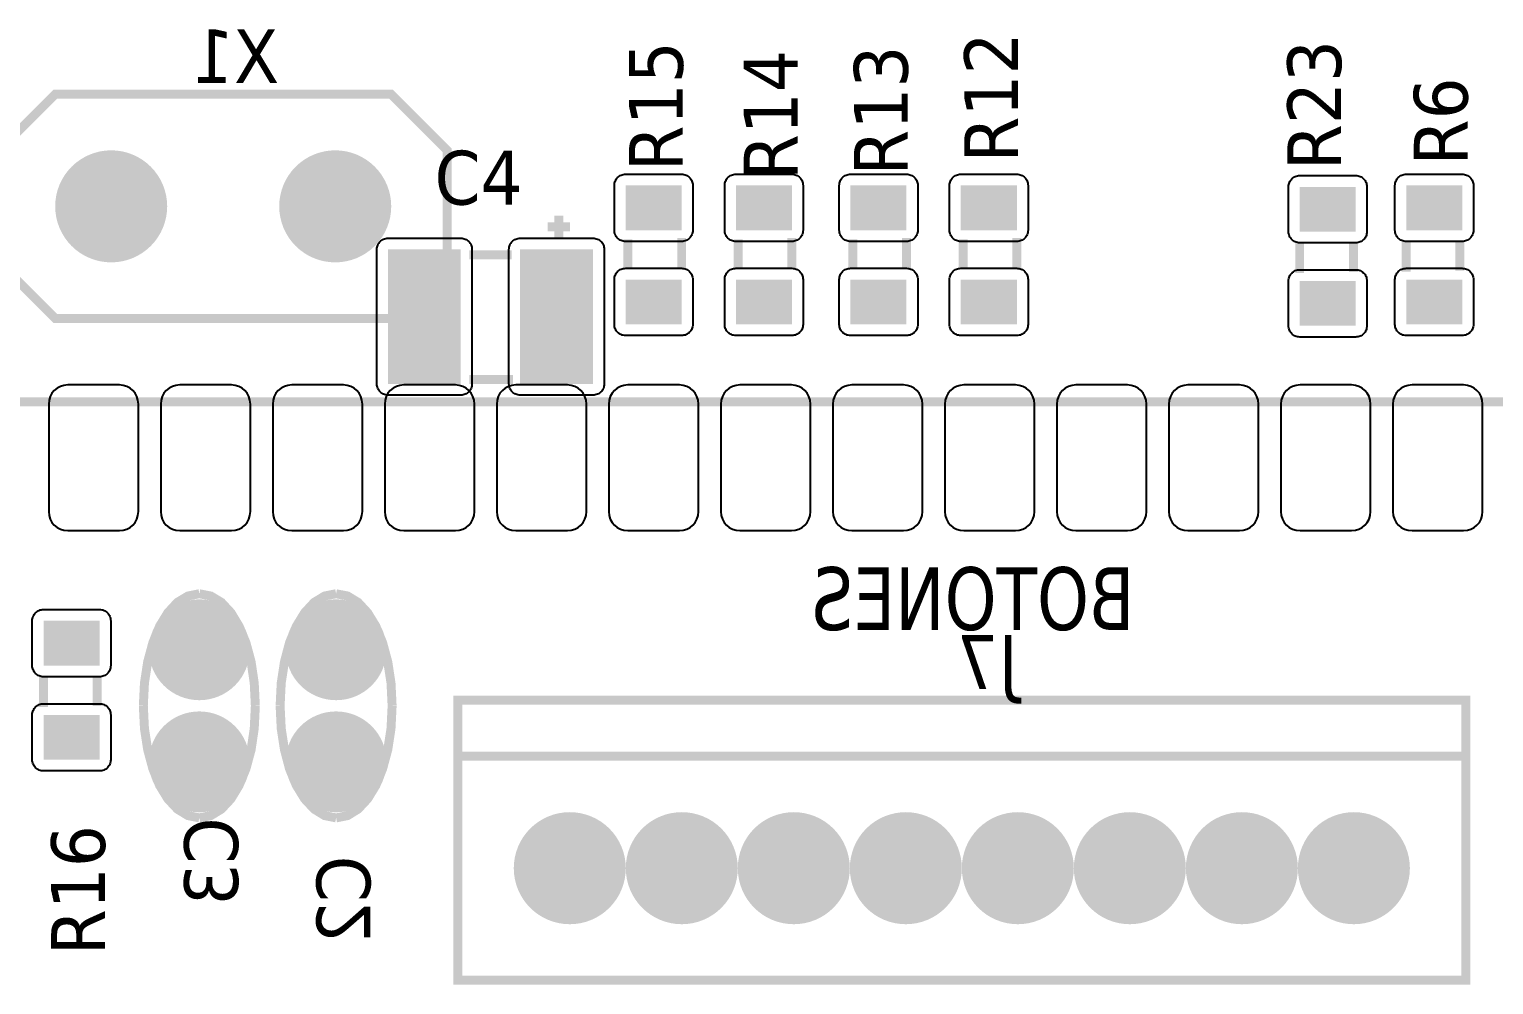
# Model space of a CAD drawing. Header units: millimetres. Extents: x 123.5 to 144.3, y 105.4 to 121.6.
# Drawn here: x 132.908 to 135.261, y 111.029 to 112.564 of the extents above; entities that cross this region are included whole.
import ezdxf

# ---------------------------------------------------------------- set-up
doc = ezdxf.new("R2010")
doc.units = ezdxf.units.MM
doc.layers.add('DESC', color=250, linetype='Continuous')
doc.styles.get("Standard").update_dxf_attribs({"font": 'tahoma.ttf'})

# ---------------------------------------------------------------- blocks, each defined once
blk = doc.blocks.new('RPAD')
blk.add_trace([(-0.5, -0.5), (-0.5, 0.5), (0.5, -0.5), (0.5, 0.5)])
blk = doc.blocks.new('EPAD')
at = {"const_width": 0.5}
blk.add_lwpolyline([(-0.25, 0, 1), (0.25, 0, 1)], format="xyb", close=True, dxfattribs=at)
blk = doc.blocks.new('CFLH-V Card')
at = {"const_width": 0.008}
for points in [[(129.1843, 112.4635), (128.8843, 112.4635), (128.8343, 112.4135), (128.8343, 112.3135), (128.8843, 112.2635), (129.1843, 112.2635), (129.2343, 112.3135), (129.2343, 112.4135), (129.1843, 112.4635)], [(129.1843, 112.4635), (128.8843, 112.4635), (128.8343, 112.4135), (128.8343, 112.3135), (128.8843, 112.2635), (129.1843, 112.2635), (129.2343, 112.3135), (129.2343, 112.4135), (129.1843, 112.4635)], [(129.1843, 112.4635), (128.8843, 112.4635), (128.8343, 112.4135), (128.8343, 112.3135), (128.8843, 112.2635), (129.1843, 112.2635), (129.2343, 112.3135), (129.2343, 112.4135), (129.1843, 112.4635)], [(129.3339, 112.3351), (129.3339, 112.3551)], [(129.3339, 112.3351), (129.3339, 112.3551)], [(129.3339, 112.3351), (129.3339, 112.3551)], [(129.3239, 112.3451), (129.3439, 112.3451)], [(129.3239, 112.3451), (129.3439, 112.3451)], [(129.3239, 112.3451), (129.3439, 112.3451)], [(129.3956, 112.3072), (129.3956, 112.3342)], [(129.3956, 112.3072), (129.3956, 112.3342)], [(129.3956, 112.3072), (129.3956, 112.3342)], [(129.4436, 112.3072), (129.4436, 112.3352)], [(129.4436, 112.3072), (129.4436, 112.3352)], [(129.4436, 112.3072), (129.4436, 112.3352)], [(129.494, 112.3072), (129.494, 112.3342)], [(129.494, 112.3072), (129.494, 112.3342)], [(129.494, 112.3072), (129.494, 112.3342)], [(129.542, 112.3072), (129.542, 112.3352)], [(129.542, 112.3072), (129.542, 112.3352)], [(129.542, 112.3072), (129.542, 112.3352)], [(129.5963, 112.3072), (129.5963, 112.3342)], [(129.5963, 112.3072), (129.5963, 112.3342)], [(129.5963, 112.3072), (129.5963, 112.3342)], [(129.6443, 112.3072), (129.6443, 112.3352)], [(129.6443, 112.3072), (129.6443, 112.3352)], [(129.6443, 112.3072), (129.6443, 112.3352)], [(129.6948, 112.3072), (129.6948, 112.3342)], [(129.6948, 112.3072), (129.6948, 112.3342)], [(129.6948, 112.3072), (129.6948, 112.3342)], [(129.7428, 112.3072), (129.7428, 112.3352)], [(129.7428, 112.3072), (129.7428, 112.3352)], [(129.7428, 112.3072), (129.7428, 112.3352)], [(129.9953, 112.3319), (129.9953, 112.3039)], [(129.9953, 112.3319), (129.9953, 112.3039)], [(129.9953, 112.3319), (129.9953, 112.3039)], [(130.0433, 112.3319), (130.0433, 112.3049)], [(130.0433, 112.3319), (130.0433, 112.3049)], [(130.0433, 112.3319), (130.0433, 112.3049)], [(130.0904, 112.3332), (130.0904, 112.3052)], [(130.0904, 112.3332), (130.0904, 112.3052)], [(130.0904, 112.3332), (130.0904, 112.3052)], [(130.1384, 112.3332), (130.1384, 112.3062)], [(130.1384, 112.3332), (130.1384, 112.3062)], [(130.1384, 112.3332), (130.1384, 112.3062)], [(129.2539, 112.3201), (129.2919, 112.3201)], [(129.2539, 112.3201), (129.2919, 112.3201)], [(129.2539, 112.3201), (129.2919, 112.3201)], [(129.2539, 112.2091), (129.2929, 112.2091)], [(129.2539, 112.2091), (129.2929, 112.2091)], [(129.2539, 112.2091), (129.2929, 112.2091)], [(130.3686, 112.1891), (128.3686, 112.1891)], [(130.3686, 112.1891), (128.3686, 112.1891)], [(130.3686, 112.1891), (128.3686, 112.1891)], [(129.013, 112.0178), (129.0029, 112.0158), (128.9934, 112.0101), (128.9849, 112.0009), (128.9775, 111.9888), (128.9715, 111.9741), (128.9669, 111.9571), (128.964, 111.9382), (128.963, 111.9178)], [(129.013, 112.0178), (129.0029, 112.0158), (128.9934, 112.0101), (128.9849, 112.0009), (128.9775, 111.9888), (128.9715, 111.9741), (128.9669, 111.9571), (128.964, 111.9382), (128.963, 111.9178)], [(129.013, 112.0178), (129.0029, 112.0158), (128.9934, 112.0101), (128.9849, 112.0009), (128.9775, 111.9888), (128.9715, 111.9741), (128.9669, 111.9571), (128.964, 111.9382), (128.963, 111.9178)], [(129.013, 112.0178), (129.0232, 112.0158), (129.0327, 112.0101), (129.0412, 112.0009), (129.0485, 111.9888), (129.0546, 111.9741), (129.0592, 111.9571), (129.062, 111.9382), (129.063, 111.9178)], [(129.013, 112.0178), (129.0232, 112.0158), (129.0327, 112.0101), (129.0412, 112.0009), (129.0485, 111.9888), (129.0546, 111.9741), (129.0592, 111.9571), (129.062, 111.9382), (129.063, 111.9178)], [(129.013, 112.0178), (129.0232, 112.0158), (129.0327, 112.0101), (129.0412, 112.0009), (129.0485, 111.9888), (129.0546, 111.9741), (129.0592, 111.9571), (129.062, 111.9382), (129.063, 111.9178)], [(129.1351, 112.0178), (129.1249, 112.0158), (129.1155, 112.0101), (129.107, 112.0009), (129.0996, 111.9888), (129.0935, 111.9741), (129.089, 111.9571), (129.0861, 111.9382), (129.0851, 111.9178)], [(129.1351, 112.0178), (129.1249, 112.0158), (129.1155, 112.0101), (129.107, 112.0009), (129.0996, 111.9888), (129.0935, 111.9741), (129.089, 111.9571), (129.0861, 111.9382), (129.0851, 111.9178)], [(129.1351, 112.0178), (129.1249, 112.0158), (129.1155, 112.0101), (129.107, 112.0009), (129.0996, 111.9888), (129.0935, 111.9741), (129.089, 111.9571), (129.0861, 111.9382), (129.0851, 111.9178)], [(129.1351, 112.0178), (129.1453, 112.0158), (129.1547, 112.0101), (129.1632, 112.0009), (129.1706, 111.9888), (129.1766, 111.9741), (129.1812, 111.9571), (129.1841, 111.9382), (129.1851, 111.9178)], [(129.1351, 112.0178), (129.1453, 112.0158), (129.1547, 112.0101), (129.1632, 112.0009), (129.1706, 111.9888), (129.1766, 111.9741), (129.1812, 111.9571), (129.1841, 111.9382), (129.1851, 111.9178)], [(129.1351, 112.0178), (129.1453, 112.0158), (129.1547, 112.0101), (129.1632, 112.0009), (129.1706, 111.9888), (129.1766, 111.9741), (129.1812, 111.9571), (129.1841, 111.9382), (129.1851, 111.9178)], [(128.8739, 111.9447), (128.8739, 111.9167)], [(128.8739, 111.9447), (128.8739, 111.9167)], [(128.8739, 111.9447), (128.8739, 111.9167)], [(128.9219, 111.9447), (128.9219, 111.9177)], [(128.9219, 111.9447), (128.9219, 111.9177)], [(128.9219, 111.9447), (128.9219, 111.9177)], [(129.013, 111.8178), (129.0029, 111.8198), (128.9934, 111.8256), (128.9849, 111.8347), (128.9775, 111.8468), (128.9715, 111.8616), (128.9669, 111.8786), (128.964, 111.8974), (128.963, 111.9178)], [(129.013, 111.8178), (129.0029, 111.8198), (128.9934, 111.8256), (128.9849, 111.8347), (128.9775, 111.8468), (128.9715, 111.8616), (128.9669, 111.8786), (128.964, 111.8974), (128.963, 111.9178)], [(129.013, 111.8178), (129.0029, 111.8198), (128.9934, 111.8256), (128.9849, 111.8347), (128.9775, 111.8468), (128.9715, 111.8616), (128.9669, 111.8786), (128.964, 111.8974), (128.963, 111.9178)], [(129.013, 111.8178), (129.0232, 111.8198), (129.0327, 111.8256), (129.0412, 111.8347), (129.0485, 111.8468), (129.0546, 111.8616), (129.0592, 111.8786), (129.062, 111.8974), (129.063, 111.9178)], [(129.013, 111.8178), (129.0232, 111.8198), (129.0327, 111.8256), (129.0412, 111.8347), (129.0485, 111.8468), (129.0546, 111.8616), (129.0592, 111.8786), (129.062, 111.8974), (129.063, 111.9178)], [(129.013, 111.8178), (129.0232, 111.8198), (129.0327, 111.8256), (129.0412, 111.8347), (129.0485, 111.8468), (129.0546, 111.8616), (129.0592, 111.8786), (129.062, 111.8974), (129.063, 111.9178)], [(129.1351, 111.8178), (129.1249, 111.8198), (129.1155, 111.8256), (129.107, 111.8347), (129.0996, 111.8468), (129.0935, 111.8616), (129.089, 111.8786), (129.0861, 111.8974), (129.0851, 111.9178)], [(129.1351, 111.8178), (129.1249, 111.8198), (129.1155, 111.8256), (129.107, 111.8347), (129.0996, 111.8468), (129.0935, 111.8616), (129.089, 111.8786), (129.0861, 111.8974), (129.0851, 111.9178)], [(129.1351, 111.8178), (129.1249, 111.8198), (129.1155, 111.8256), (129.107, 111.8347), (129.0996, 111.8468), (129.0935, 111.8616), (129.089, 111.8786), (129.0861, 111.8974), (129.0851, 111.9178)], [(129.1351, 111.8178), (129.1453, 111.8198), (129.1547, 111.8256), (129.1632, 111.8347), (129.1706, 111.8468), (129.1766, 111.8616), (129.1812, 111.8786), (129.1841, 111.8974), (129.1851, 111.9178)], [(129.1351, 111.8178), (129.1453, 111.8198), (129.1547, 111.8256), (129.1632, 111.8347), (129.1706, 111.8468), (129.1766, 111.8616), (129.1812, 111.8786), (129.1841, 111.8974), (129.1851, 111.9178)], [(129.1351, 111.8178), (129.1453, 111.8198), (129.1547, 111.8256), (129.1632, 111.8347), (129.1706, 111.8468), (129.1766, 111.8616), (129.1812, 111.8786), (129.1841, 111.8974), (129.1851, 111.9178)], [(129.2437, 111.6729), (130.1437, 111.6729), (130.1437, 111.9229), (129.2437, 111.9229), (129.2437, 111.6729)], [(129.2437, 111.6729), (130.1437, 111.6729), (130.1437, 111.9229), (129.2437, 111.9229), (129.2437, 111.6729)], [(129.2437, 111.6729), (130.1437, 111.6729), (130.1437, 111.9229), (129.2437, 111.9229), (129.2437, 111.6729)], [(130.1437, 111.8729), (129.2437, 111.8729)], [(130.1437, 111.8729), (129.2437, 111.8729)], [(130.1437, 111.8729), (129.2437, 111.8729)]]:
    blk.add_lwpolyline(points, dxfattribs=at)
for points in [[(129.3836, 112.3422), (129.3836, 112.3822), (129.3836, 112.3832), (129.3837, 112.3842), (129.384, 112.3852), (129.3843, 112.3861), (129.3847, 112.387), (129.3852, 112.3878), (129.3858, 112.3886), (129.3864, 112.3893), (129.3871, 112.3899), (129.3879, 112.3905), (129.3887, 112.391), (129.3896, 112.3914), (129.3905, 112.3917), (129.3915, 112.392), (129.3925, 112.3921), (129.3936, 112.3922), (129.4436, 112.3922), (129.4446, 112.3921), (129.4456, 112.392), (129.4466, 112.3917), (129.4475, 112.3914), (129.4484, 112.391), (129.4492, 112.3905), (129.45, 112.3899), (129.4507, 112.3893), (129.4513, 112.3886), (129.4519, 112.3878), (129.4524, 112.387), (129.4528, 112.3861), (129.4531, 112.3852), (129.4534, 112.3842), (129.4535, 112.3832), (129.4536, 112.3822), (129.4536, 112.3422), (129.4535, 112.3411), (129.4534, 112.3401), (129.4531, 112.3392), (129.4528, 112.3382), (129.4524, 112.3374), (129.4519, 112.3365), (129.4513, 112.3358), (129.4507, 112.3351), (129.45, 112.3344), (129.4492, 112.3339), (129.4484, 112.3334), (129.4475, 112.333), (129.4466, 112.3326), (129.4456, 112.3324), (129.4446, 112.3322), (129.4436, 112.3322), (129.3936, 112.3322), (129.3925, 112.3322), (129.3915, 112.3324), (129.3905, 112.3326), (129.3896, 112.333), (129.3887, 112.3334), (129.3879, 112.3339), (129.3871, 112.3344), (129.3864, 112.3351), (129.3858, 112.3358), (129.3852, 112.3365), (129.3847, 112.3374), (129.3843, 112.3382), (129.384, 112.3392), (129.3837, 112.3401), (129.3836, 112.3411), (129.3836, 112.3422)], [(129.482, 112.3422), (129.482, 112.3822), (129.482, 112.3832), (129.4822, 112.3842), (129.4824, 112.3852), (129.4827, 112.3861), (129.4832, 112.387), (129.4837, 112.3878), (129.4842, 112.3886), (129.4849, 112.3893), (129.4856, 112.3899), (129.4863, 112.3905), (129.4872, 112.391), (129.488, 112.3914), (129.489, 112.3917), (129.4899, 112.392), (129.4909, 112.3921), (129.492, 112.3922), (129.542, 112.3922), (129.543, 112.3921), (129.544, 112.392), (129.545, 112.3917), (129.5459, 112.3914), (129.5468, 112.391), (129.5476, 112.3905), (129.5484, 112.3899), (129.5491, 112.3893), (129.5497, 112.3886), (129.5503, 112.3878), (129.5508, 112.387), (129.5512, 112.3861), (129.5515, 112.3852), (129.5518, 112.3842), (129.5519, 112.3832), (129.552, 112.3822), (129.552, 112.3422), (129.5519, 112.3411), (129.5518, 112.3401), (129.5515, 112.3392), (129.5512, 112.3382), (129.5508, 112.3374), (129.5503, 112.3365), (129.5497, 112.3358), (129.5491, 112.3351), (129.5484, 112.3344), (129.5476, 112.3339), (129.5468, 112.3334), (129.5459, 112.333), (129.545, 112.3326), (129.544, 112.3324), (129.543, 112.3322), (129.542, 112.3322), (129.492, 112.3322), (129.4909, 112.3322), (129.4899, 112.3324), (129.489, 112.3326), (129.488, 112.333), (129.4872, 112.3334), (129.4863, 112.3339), (129.4856, 112.3344), (129.4849, 112.3351), (129.4842, 112.3358), (129.4837, 112.3365), (129.4832, 112.3374), (129.4827, 112.3382), (129.4824, 112.3392), (129.4822, 112.3401), (129.482, 112.3411), (129.482, 112.3422)], [(129.5843, 112.3422), (129.5843, 112.3822), (129.5844, 112.3832), (129.5845, 112.3842), (129.5848, 112.3852), (129.5851, 112.3861), (129.5855, 112.387), (129.586, 112.3878), (129.5866, 112.3886), (129.5872, 112.3893), (129.5879, 112.3899), (129.5887, 112.3905), (129.5895, 112.391), (129.5904, 112.3914), (129.5913, 112.3917), (129.5923, 112.392), (129.5933, 112.3921), (129.5943, 112.3922), (129.6443, 112.3922), (129.6454, 112.3921), (129.6464, 112.392), (129.6473, 112.3917), (129.6483, 112.3914), (129.6492, 112.391), (129.65, 112.3905), (129.6507, 112.3899), (129.6514, 112.3893), (129.6521, 112.3886), (129.6527, 112.3878), (129.6532, 112.387), (129.6536, 112.3861), (129.6539, 112.3852), (129.6541, 112.3842), (129.6543, 112.3832), (129.6543, 112.3822), (129.6543, 112.3422), (129.6543, 112.3411), (129.6541, 112.3401), (129.6539, 112.3392), (129.6536, 112.3382), (129.6532, 112.3374), (129.6527, 112.3365), (129.6521, 112.3358), (129.6514, 112.3351), (129.6507, 112.3344), (129.65, 112.3339), (129.6492, 112.3334), (129.6483, 112.333), (129.6473, 112.3326), (129.6464, 112.3324), (129.6454, 112.3322), (129.6443, 112.3322), (129.5943, 112.3322), (129.5933, 112.3322), (129.5923, 112.3324), (129.5913, 112.3326), (129.5904, 112.333), (129.5895, 112.3334), (129.5887, 112.3339), (129.5879, 112.3344), (129.5872, 112.3351), (129.5866, 112.3358), (129.586, 112.3365), (129.5855, 112.3374), (129.5851, 112.3382), (129.5848, 112.3392), (129.5845, 112.3401), (129.5844, 112.3411), (129.5843, 112.3422)], [(129.6828, 112.3422), (129.6828, 112.3822), (129.6828, 112.3832), (129.683, 112.3842), (129.6832, 112.3852), (129.6835, 112.3861), (129.6839, 112.387), (129.6844, 112.3878), (129.685, 112.3886), (129.6857, 112.3893), (129.6864, 112.3899), (129.6871, 112.3905), (129.688, 112.391), (129.6888, 112.3914), (129.6898, 112.3917), (129.6907, 112.392), (129.6917, 112.3921), (129.6928, 112.3922), (129.7428, 112.3922), (129.7438, 112.3921), (129.7448, 112.392), (129.7458, 112.3917), (129.7467, 112.3914), (129.7476, 112.391), (129.7484, 112.3905), (129.7492, 112.3899), (129.7499, 112.3893), (129.7505, 112.3886), (129.7511, 112.3878), (129.7516, 112.387), (129.752, 112.3861), (129.7523, 112.3852), (129.7526, 112.3842), (129.7527, 112.3832), (129.7528, 112.3822), (129.7528, 112.3422), (129.7527, 112.3411), (129.7526, 112.3401), (129.7523, 112.3392), (129.752, 112.3382), (129.7516, 112.3374), (129.7511, 112.3365), (129.7505, 112.3358), (129.7499, 112.3351), (129.7492, 112.3344), (129.7484, 112.3339), (129.7476, 112.3334), (129.7467, 112.333), (129.7458, 112.3326), (129.7448, 112.3324), (129.7438, 112.3322), (129.7428, 112.3322), (129.6928, 112.3322), (129.6917, 112.3322), (129.6907, 112.3324), (129.6898, 112.3326), (129.6888, 112.333), (129.688, 112.3334), (129.6871, 112.3339), (129.6864, 112.3344), (129.6857, 112.3351), (129.685, 112.3358), (129.6844, 112.3365), (129.6839, 112.3374), (129.6835, 112.3382), (129.6832, 112.3392), (129.683, 112.3401), (129.6828, 112.3411), (129.6828, 112.3422)], [(130.0553, 112.3809), (130.0553, 112.3409), (130.0553, 112.3399), (130.0551, 112.3389), (130.0549, 112.3379), (130.0546, 112.337), (130.0542, 112.3361), (130.0537, 112.3353), (130.0531, 112.3345), (130.0524, 112.3338), (130.0517, 112.3332), (130.051, 112.3326), (130.0502, 112.3321), (130.0493, 112.3317), (130.0483, 112.3314), (130.0474, 112.3311), (130.0464, 112.331), (130.0453, 112.3309), (129.9953, 112.3309), (129.9943, 112.331), (129.9933, 112.3311), (129.9923, 112.3314), (129.9914, 112.3317), (129.9905, 112.3321), (129.9897, 112.3326), (129.9889, 112.3332), (129.9882, 112.3338), (129.9876, 112.3345), (129.987, 112.3353), (129.9865, 112.3361), (129.9861, 112.337), (129.9858, 112.3379), (129.9855, 112.3389), (129.9854, 112.3399), (129.9853, 112.3409), (129.9853, 112.3809), (129.9854, 112.382), (129.9855, 112.383), (129.9858, 112.3839), (129.9861, 112.3849), (129.9865, 112.3857), (129.987, 112.3866), (129.9876, 112.3873), (129.9882, 112.388), (129.9889, 112.3887), (129.9897, 112.3892), (129.9905, 112.3897), (129.9914, 112.3902), (129.9923, 112.3905), (129.9933, 112.3907), (129.9943, 112.3909), (129.9953, 112.3909), (130.0453, 112.3909), (130.0464, 112.3909), (130.0474, 112.3907), (130.0483, 112.3905), (130.0493, 112.3902), (130.0502, 112.3897), (130.051, 112.3892), (130.0517, 112.3887), (130.0524, 112.388), (130.0531, 112.3873), (130.0537, 112.3866), (130.0542, 112.3857), (130.0546, 112.3849), (130.0549, 112.3839), (130.0551, 112.383), (130.0553, 112.382), (130.0553, 112.3809)], [(130.1504, 112.3822), (130.1504, 112.3422), (130.1504, 112.3411), (130.1502, 112.3401), (130.15, 112.3392), (130.1496, 112.3382), (130.1492, 112.3374), (130.1487, 112.3365), (130.1482, 112.3358), (130.1475, 112.3351), (130.1468, 112.3344), (130.146, 112.3339), (130.1452, 112.3334), (130.1443, 112.333), (130.1434, 112.3326), (130.1424, 112.3324), (130.1414, 112.3322), (130.1404, 112.3322), (130.0904, 112.3322), (130.0894, 112.3322), (130.0884, 112.3324), (130.0874, 112.3326), (130.0865, 112.333), (130.0856, 112.3334), (130.0848, 112.3339), (130.084, 112.3344), (130.0833, 112.3351), (130.0827, 112.3358), (130.0821, 112.3365), (130.0816, 112.3374), (130.0812, 112.3382), (130.0808, 112.3392), (130.0806, 112.3401), (130.0805, 112.3411), (130.0804, 112.3422), (130.0804, 112.3822), (130.0805, 112.3832), (130.0806, 112.3842), (130.0808, 112.3852), (130.0812, 112.3861), (130.0816, 112.387), (130.0821, 112.3878), (130.0827, 112.3886), (130.0833, 112.3893), (130.084, 112.3899), (130.0848, 112.3905), (130.0856, 112.391), (130.0865, 112.3914), (130.0874, 112.3917), (130.0884, 112.392), (130.0894, 112.3921), (130.0904, 112.3922), (130.1404, 112.3922), (130.1414, 112.3921), (130.1424, 112.392), (130.1434, 112.3917), (130.1443, 112.3914), (130.1452, 112.391), (130.146, 112.3905), (130.1468, 112.3899), (130.1475, 112.3893), (130.1482, 112.3886), (130.1487, 112.3878), (130.1492, 112.387), (130.1496, 112.3861), (130.15, 112.3852), (130.1502, 112.3842), (130.1504, 112.3832), (130.1504, 112.3822)], [(129.1814, 112.3351), (129.2464, 112.3351), (129.2475, 112.335), (129.2485, 112.3349), (129.2494, 112.3346), (129.2504, 112.3343), (129.2512, 112.3339), (129.2521, 112.3334), (129.2528, 112.3328), (129.2535, 112.3322), (129.2542, 112.3315), (129.2548, 112.3307), (129.2553, 112.3299), (129.2557, 112.329), (129.256, 112.3281), (129.2562, 112.3271), (129.2564, 112.3261), (129.2564, 112.3251), (129.2564, 112.2051), (129.2564, 112.204), (129.2562, 112.203), (129.256, 112.2021), (129.2557, 112.2011), (129.2553, 112.2003), (129.2548, 112.1994), (129.2542, 112.1987), (129.2535, 112.198), (129.2528, 112.1973), (129.2521, 112.1967), (129.2512, 112.1963), (129.2504, 112.1958), (129.2494, 112.1955), (129.2485, 112.1953), (129.2475, 112.1951), (129.2464, 112.1951), (129.1814, 112.1951), (129.1804, 112.1951), (129.1794, 112.1953), (129.1784, 112.1955), (129.1775, 112.1958), (129.1766, 112.1963), (129.1758, 112.1967), (129.175, 112.1973), (129.1743, 112.198), (129.1737, 112.1987), (129.1731, 112.1994), (129.1726, 112.2003), (129.1722, 112.2011), (129.1719, 112.2021), (129.1716, 112.203), (129.1715, 112.204), (129.1714, 112.2051), (129.1714, 112.3251), (129.1715, 112.3261), (129.1716, 112.3271), (129.1719, 112.3281), (129.1722, 112.329), (129.1726, 112.3299), (129.1731, 112.3307), (129.1737, 112.3315), (129.1743, 112.3322), (129.175, 112.3328), (129.1758, 112.3334), (129.1766, 112.3339), (129.1775, 112.3343), (129.1784, 112.3346), (129.1794, 112.3349), (129.1804, 112.335), (129.1814, 112.3351)], [(129.2994, 112.3351), (129.3644, 112.3351), (129.3655, 112.335), (129.3665, 112.3349), (129.3674, 112.3346), (129.3684, 112.3343), (129.3692, 112.3339), (129.3701, 112.3334), (129.3708, 112.3328), (129.3715, 112.3322), (129.3722, 112.3315), (129.3728, 112.3307), (129.3733, 112.3299), (129.3737, 112.329), (129.374, 112.3281), (129.3742, 112.3271), (129.3744, 112.3261), (129.3744, 112.3251), (129.3744, 112.2051), (129.3744, 112.204), (129.3742, 112.203), (129.374, 112.2021), (129.3737, 112.2011), (129.3733, 112.2003), (129.3728, 112.1994), (129.3722, 112.1987), (129.3715, 112.198), (129.3708, 112.1973), (129.3701, 112.1967), (129.3692, 112.1963), (129.3684, 112.1958), (129.3674, 112.1955), (129.3665, 112.1953), (129.3655, 112.1951), (129.3644, 112.1951), (129.2994, 112.1951), (129.2984, 112.1951), (129.2974, 112.1953), (129.2964, 112.1955), (129.2955, 112.1958), (129.2946, 112.1963), (129.2938, 112.1967), (129.293, 112.1973), (129.2923, 112.198), (129.2917, 112.1987), (129.2911, 112.1994), (129.2906, 112.2003), (129.2902, 112.2011), (129.2899, 112.2021), (129.2896, 112.203), (129.2895, 112.204), (129.2894, 112.2051), (129.2894, 112.3251), (129.2895, 112.3261), (129.2896, 112.3271), (129.2899, 112.3281), (129.2902, 112.329), (129.2906, 112.3299), (129.2911, 112.3307), (129.2917, 112.3315), (129.2923, 112.3322), (129.293, 112.3328), (129.2938, 112.3334), (129.2946, 112.3339), (129.2955, 112.3343), (129.2964, 112.3346), (129.2974, 112.3349), (129.2984, 112.335), (129.2994, 112.3351)], [(129.3836, 112.2582), (129.3836, 112.2982), (129.3836, 112.2992), (129.3837, 112.3002), (129.384, 112.3012), (129.3843, 112.3021), (129.3847, 112.303), (129.3852, 112.3038), (129.3858, 112.3046), (129.3864, 112.3053), (129.3871, 112.3059), (129.3879, 112.3065), (129.3887, 112.307), (129.3896, 112.3074), (129.3905, 112.3077), (129.3915, 112.308), (129.3925, 112.3081), (129.3936, 112.3082), (129.4436, 112.3082), (129.4446, 112.3081), (129.4456, 112.308), (129.4466, 112.3077), (129.4475, 112.3074), (129.4484, 112.307), (129.4492, 112.3065), (129.45, 112.3059), (129.4507, 112.3053), (129.4513, 112.3046), (129.4519, 112.3038), (129.4524, 112.303), (129.4528, 112.3021), (129.4531, 112.3012), (129.4534, 112.3002), (129.4535, 112.2992), (129.4536, 112.2982), (129.4536, 112.2582), (129.4535, 112.2571), (129.4534, 112.2561), (129.4531, 112.2552), (129.4528, 112.2542), (129.4524, 112.2534), (129.4519, 112.2525), (129.4513, 112.2518), (129.4507, 112.2511), (129.45, 112.2504), (129.4492, 112.2499), (129.4484, 112.2494), (129.4475, 112.249), (129.4466, 112.2486), (129.4456, 112.2484), (129.4446, 112.2482), (129.4436, 112.2482), (129.3936, 112.2482), (129.3925, 112.2482), (129.3915, 112.2484), (129.3905, 112.2486), (129.3896, 112.249), (129.3887, 112.2494), (129.3879, 112.2499), (129.3871, 112.2504), (129.3864, 112.2511), (129.3858, 112.2518), (129.3852, 112.2525), (129.3847, 112.2534), (129.3843, 112.2542), (129.384, 112.2552), (129.3837, 112.2561), (129.3836, 112.2571), (129.3836, 112.2582)], [(129.482, 112.2582), (129.482, 112.2982), (129.482, 112.2992), (129.4822, 112.3002), (129.4824, 112.3012), (129.4827, 112.3021), (129.4832, 112.303), (129.4837, 112.3038), (129.4842, 112.3046), (129.4849, 112.3053), (129.4856, 112.3059), (129.4863, 112.3065), (129.4872, 112.307), (129.488, 112.3074), (129.489, 112.3077), (129.4899, 112.308), (129.4909, 112.3081), (129.492, 112.3082), (129.542, 112.3082), (129.543, 112.3081), (129.544, 112.308), (129.545, 112.3077), (129.5459, 112.3074), (129.5468, 112.307), (129.5476, 112.3065), (129.5484, 112.3059), (129.5491, 112.3053), (129.5497, 112.3046), (129.5503, 112.3038), (129.5508, 112.303), (129.5512, 112.3021), (129.5515, 112.3012), (129.5518, 112.3002), (129.5519, 112.2992), (129.552, 112.2982), (129.552, 112.2582), (129.5519, 112.2571), (129.5518, 112.2561), (129.5515, 112.2552), (129.5512, 112.2542), (129.5508, 112.2534), (129.5503, 112.2525), (129.5497, 112.2518), (129.5491, 112.2511), (129.5484, 112.2504), (129.5476, 112.2499), (129.5468, 112.2494), (129.5459, 112.249), (129.545, 112.2486), (129.544, 112.2484), (129.543, 112.2482), (129.542, 112.2482), (129.492, 112.2482), (129.4909, 112.2482), (129.4899, 112.2484), (129.489, 112.2486), (129.488, 112.249), (129.4872, 112.2494), (129.4863, 112.2499), (129.4856, 112.2504), (129.4849, 112.2511), (129.4842, 112.2518), (129.4837, 112.2525), (129.4832, 112.2534), (129.4827, 112.2542), (129.4824, 112.2552), (129.4822, 112.2561), (129.482, 112.2571), (129.482, 112.2582)], [(129.5843, 112.2582), (129.5843, 112.2982), (129.5844, 112.2992), (129.5845, 112.3002), (129.5848, 112.3012), (129.5851, 112.3021), (129.5855, 112.303), (129.586, 112.3038), (129.5866, 112.3046), (129.5872, 112.3053), (129.5879, 112.3059), (129.5887, 112.3065), (129.5895, 112.307), (129.5904, 112.3074), (129.5913, 112.3077), (129.5923, 112.308), (129.5933, 112.3081), (129.5943, 112.3082), (129.6443, 112.3082), (129.6454, 112.3081), (129.6464, 112.308), (129.6473, 112.3077), (129.6483, 112.3074), (129.6492, 112.307), (129.65, 112.3065), (129.6507, 112.3059), (129.6514, 112.3053), (129.6521, 112.3046), (129.6527, 112.3038), (129.6532, 112.303), (129.6536, 112.3021), (129.6539, 112.3012), (129.6541, 112.3002), (129.6543, 112.2992), (129.6543, 112.2982), (129.6543, 112.2582), (129.6543, 112.2571), (129.6541, 112.2561), (129.6539, 112.2552), (129.6536, 112.2542), (129.6532, 112.2534), (129.6527, 112.2525), (129.6521, 112.2518), (129.6514, 112.2511), (129.6507, 112.2504), (129.65, 112.2499), (129.6492, 112.2494), (129.6483, 112.249), (129.6473, 112.2486), (129.6464, 112.2484), (129.6454, 112.2482), (129.6443, 112.2482), (129.5943, 112.2482), (129.5933, 112.2482), (129.5923, 112.2484), (129.5913, 112.2486), (129.5904, 112.249), (129.5895, 112.2494), (129.5887, 112.2499), (129.5879, 112.2504), (129.5872, 112.2511), (129.5866, 112.2518), (129.586, 112.2525), (129.5855, 112.2534), (129.5851, 112.2542), (129.5848, 112.2552), (129.5845, 112.2561), (129.5844, 112.2571), (129.5843, 112.2582)], [(129.6828, 112.2582), (129.6828, 112.2982), (129.6828, 112.2992), (129.683, 112.3002), (129.6832, 112.3012), (129.6835, 112.3021), (129.6839, 112.303), (129.6844, 112.3038), (129.685, 112.3046), (129.6857, 112.3053), (129.6864, 112.3059), (129.6871, 112.3065), (129.688, 112.307), (129.6888, 112.3074), (129.6898, 112.3077), (129.6907, 112.308), (129.6917, 112.3081), (129.6928, 112.3082), (129.7428, 112.3082), (129.7438, 112.3081), (129.7448, 112.308), (129.7458, 112.3077), (129.7467, 112.3074), (129.7476, 112.307), (129.7484, 112.3065), (129.7492, 112.3059), (129.7499, 112.3053), (129.7505, 112.3046), (129.7511, 112.3038), (129.7516, 112.303), (129.752, 112.3021), (129.7523, 112.3012), (129.7526, 112.3002), (129.7527, 112.2992), (129.7528, 112.2982), (129.7528, 112.2582), (129.7527, 112.2571), (129.7526, 112.2561), (129.7523, 112.2552), (129.752, 112.2542), (129.7516, 112.2534), (129.7511, 112.2525), (129.7505, 112.2518), (129.7499, 112.2511), (129.7492, 112.2504), (129.7484, 112.2499), (129.7476, 112.2494), (129.7467, 112.249), (129.7458, 112.2486), (129.7448, 112.2484), (129.7438, 112.2482), (129.7428, 112.2482), (129.6928, 112.2482), (129.6917, 112.2482), (129.6907, 112.2484), (129.6898, 112.2486), (129.6888, 112.249), (129.688, 112.2494), (129.6871, 112.2499), (129.6864, 112.2504), (129.6857, 112.2511), (129.685, 112.2518), (129.6844, 112.2525), (129.6839, 112.2534), (129.6835, 112.2542), (129.6832, 112.2552), (129.683, 112.2561), (129.6828, 112.2571), (129.6828, 112.2582)], [(130.0553, 112.2969), (130.0553, 112.2569), (130.0553, 112.2559), (130.0551, 112.2549), (130.0549, 112.2539), (130.0546, 112.253), (130.0542, 112.2521), (130.0537, 112.2513), (130.0531, 112.2505), (130.0524, 112.2498), (130.0517, 112.2492), (130.051, 112.2486), (130.0502, 112.2481), (130.0493, 112.2477), (130.0483, 112.2474), (130.0474, 112.2471), (130.0464, 112.247), (130.0453, 112.2469), (129.9953, 112.2469), (129.9943, 112.247), (129.9933, 112.2471), (129.9923, 112.2474), (129.9914, 112.2477), (129.9905, 112.2481), (129.9897, 112.2486), (129.9889, 112.2492), (129.9882, 112.2498), (129.9876, 112.2505), (129.987, 112.2513), (129.9865, 112.2521), (129.9861, 112.253), (129.9858, 112.2539), (129.9855, 112.2549), (129.9854, 112.2559), (129.9853, 112.2569), (129.9853, 112.2969), (129.9854, 112.298), (129.9855, 112.299), (129.9858, 112.2999), (129.9861, 112.3009), (129.9865, 112.3017), (129.987, 112.3026), (129.9876, 112.3033), (129.9882, 112.304), (129.9889, 112.3047), (129.9897, 112.3052), (129.9905, 112.3057), (129.9914, 112.3062), (129.9923, 112.3065), (129.9933, 112.3067), (129.9943, 112.3069), (129.9953, 112.3069), (130.0453, 112.3069), (130.0464, 112.3069), (130.0474, 112.3067), (130.0483, 112.3065), (130.0493, 112.3062), (130.0502, 112.3057), (130.051, 112.3052), (130.0517, 112.3047), (130.0524, 112.304), (130.0531, 112.3033), (130.0537, 112.3026), (130.0542, 112.3017), (130.0546, 112.3009), (130.0549, 112.2999), (130.0551, 112.299), (130.0553, 112.298), (130.0553, 112.2969)], [(130.1504, 112.2982), (130.1504, 112.2582), (130.1504, 112.2571), (130.1502, 112.2561), (130.15, 112.2552), (130.1496, 112.2542), (130.1492, 112.2534), (130.1487, 112.2525), (130.1482, 112.2518), (130.1475, 112.2511), (130.1468, 112.2504), (130.146, 112.2499), (130.1452, 112.2494), (130.1443, 112.249), (130.1434, 112.2486), (130.1424, 112.2484), (130.1414, 112.2482), (130.1404, 112.2482), (130.0904, 112.2482), (130.0894, 112.2482), (130.0884, 112.2484), (130.0874, 112.2486), (130.0865, 112.249), (130.0856, 112.2494), (130.0848, 112.2499), (130.084, 112.2504), (130.0833, 112.2511), (130.0827, 112.2518), (130.0821, 112.2525), (130.0816, 112.2534), (130.0812, 112.2542), (130.0808, 112.2552), (130.0806, 112.2561), (130.0805, 112.2571), (130.0804, 112.2582), (130.0804, 112.2982), (130.0805, 112.2992), (130.0806, 112.3002), (130.0808, 112.3012), (130.0812, 112.3021), (130.0816, 112.303), (130.0821, 112.3038), (130.0827, 112.3046), (130.0833, 112.3053), (130.084, 112.3059), (130.0848, 112.3065), (130.0856, 112.307), (130.0865, 112.3074), (130.0874, 112.3077), (130.0884, 112.308), (130.0894, 112.3081), (130.0904, 112.3082), (130.1404, 112.3082), (130.1414, 112.3081), (130.1424, 112.308), (130.1434, 112.3077), (130.1443, 112.3074), (130.1452, 112.307), (130.146, 112.3065), (130.1468, 112.3059), (130.1475, 112.3053), (130.1482, 112.3046), (130.1487, 112.3038), (130.1492, 112.303), (130.1496, 112.3021), (130.15, 112.3012), (130.1502, 112.3002), (130.1504, 112.2992), (130.1504, 112.2982)], [(128.9416, 112.2041), (128.8956, 112.2041), (128.8921, 112.2037), (128.8889, 112.2028), (128.886, 112.2012), (128.8835, 112.1992), (128.8814, 112.1967), (128.8799, 112.1938), (128.8789, 112.1906), (128.8786, 112.1871), (128.8786, 112.0911), (128.8789, 112.0876), (128.8799, 112.0844), (128.8814, 112.0815), (128.8835, 112.079), (128.886, 112.0769), (128.8889, 112.0754), (128.8921, 112.0744), (128.8956, 112.0741), (128.9416, 112.0741), (128.945, 112.0744), (128.9482, 112.0754), (128.9511, 112.0769), (128.9536, 112.079), (128.9557, 112.0815), (128.9572, 112.0844), (128.9582, 112.0876), (128.9586, 112.0911), (128.9586, 112.1871), (128.9582, 112.1906), (128.9572, 112.1938), (128.9557, 112.1967), (128.9536, 112.1992), (128.9511, 112.2012), (128.9482, 112.2028), (128.945, 112.2037), (128.9416, 112.2041)], [(129.0416, 112.2041), (128.9956, 112.2041), (128.9921, 112.2037), (128.9889, 112.2028), (128.986, 112.2012), (128.9835, 112.1992), (128.9814, 112.1967), (128.9799, 112.1938), (128.9789, 112.1906), (128.9786, 112.1871), (128.9786, 112.0911), (128.9789, 112.0876), (128.9799, 112.0844), (128.9814, 112.0815), (128.9835, 112.079), (128.986, 112.0769), (128.9889, 112.0754), (128.9921, 112.0744), (128.9956, 112.0741), (129.0416, 112.0741), (129.045, 112.0744), (129.0482, 112.0754), (129.0511, 112.0769), (129.0536, 112.079), (129.0557, 112.0815), (129.0572, 112.0844), (129.0582, 112.0876), (129.0586, 112.0911), (129.0586, 112.1871), (129.0582, 112.1906), (129.0572, 112.1938), (129.0557, 112.1967), (129.0536, 112.1992), (129.0511, 112.2012), (129.0482, 112.2028), (129.045, 112.2037), (129.0416, 112.2041)], [(129.1416, 112.2041), (129.0956, 112.2041), (129.0921, 112.2037), (129.0889, 112.2028), (129.086, 112.2012), (129.0835, 112.1992), (129.0814, 112.1967), (129.0799, 112.1938), (129.0789, 112.1906), (129.0786, 112.1871), (129.0786, 112.0911), (129.0789, 112.0876), (129.0799, 112.0844), (129.0814, 112.0815), (129.0835, 112.079), (129.086, 112.0769), (129.0889, 112.0754), (129.0921, 112.0744), (129.0956, 112.0741), (129.1416, 112.0741), (129.145, 112.0744), (129.1482, 112.0754), (129.1511, 112.0769), (129.1536, 112.079), (129.1557, 112.0815), (129.1572, 112.0844), (129.1582, 112.0876), (129.1586, 112.0911), (129.1586, 112.1871), (129.1582, 112.1906), (129.1572, 112.1938), (129.1557, 112.1967), (129.1536, 112.1992), (129.1511, 112.2012), (129.1482, 112.2028), (129.145, 112.2037), (129.1416, 112.2041)], [(129.2416, 112.2041), (129.1956, 112.2041), (129.1921, 112.2037), (129.1889, 112.2028), (129.186, 112.2012), (129.1835, 112.1992), (129.1814, 112.1967), (129.1799, 112.1938), (129.1789, 112.1906), (129.1786, 112.1871), (129.1786, 112.0911), (129.1789, 112.0876), (129.1799, 112.0844), (129.1814, 112.0815), (129.1835, 112.079), (129.186, 112.0769), (129.1889, 112.0754), (129.1921, 112.0744), (129.1956, 112.0741), (129.2416, 112.0741), (129.245, 112.0744), (129.2482, 112.0754), (129.2511, 112.0769), (129.2536, 112.079), (129.2557, 112.0815), (129.2572, 112.0844), (129.2582, 112.0876), (129.2586, 112.0911), (129.2586, 112.1871), (129.2582, 112.1906), (129.2572, 112.1938), (129.2557, 112.1967), (129.2536, 112.1992), (129.2511, 112.2012), (129.2482, 112.2028), (129.245, 112.2037), (129.2416, 112.2041)], [(129.3416, 112.2041), (129.2956, 112.2041), (129.2921, 112.2037), (129.2889, 112.2028), (129.286, 112.2012), (129.2835, 112.1992), (129.2814, 112.1967), (129.2799, 112.1938), (129.2789, 112.1906), (129.2786, 112.1871), (129.2786, 112.0911), (129.2789, 112.0876), (129.2799, 112.0844), (129.2814, 112.0815), (129.2835, 112.079), (129.286, 112.0769), (129.2889, 112.0754), (129.2921, 112.0744), (129.2956, 112.0741), (129.3416, 112.0741), (129.345, 112.0744), (129.3482, 112.0754), (129.3511, 112.0769), (129.3536, 112.079), (129.3557, 112.0815), (129.3572, 112.0844), (129.3582, 112.0876), (129.3586, 112.0911), (129.3586, 112.1871), (129.3582, 112.1906), (129.3572, 112.1938), (129.3557, 112.1967), (129.3536, 112.1992), (129.3511, 112.2012), (129.3482, 112.2028), (129.345, 112.2037), (129.3416, 112.2041)], [(129.4416, 112.2041), (129.3956, 112.2041), (129.3921, 112.2037), (129.3889, 112.2028), (129.386, 112.2012), (129.3835, 112.1992), (129.3814, 112.1967), (129.3799, 112.1938), (129.3789, 112.1906), (129.3786, 112.1871), (129.3786, 112.0911), (129.3789, 112.0876), (129.3799, 112.0844), (129.3814, 112.0815), (129.3835, 112.079), (129.386, 112.0769), (129.3889, 112.0754), (129.3921, 112.0744), (129.3956, 112.0741), (129.4416, 112.0741), (129.445, 112.0744), (129.4482, 112.0754), (129.4511, 112.0769), (129.4536, 112.079), (129.4557, 112.0815), (129.4572, 112.0844), (129.4582, 112.0876), (129.4586, 112.0911), (129.4586, 112.1871), (129.4582, 112.1906), (129.4572, 112.1938), (129.4557, 112.1967), (129.4536, 112.1992), (129.4511, 112.2012), (129.4482, 112.2028), (129.445, 112.2037), (129.4416, 112.2041)], [(129.5416, 112.2041), (129.4956, 112.2041), (129.4921, 112.2037), (129.4889, 112.2028), (129.486, 112.2012), (129.4835, 112.1992), (129.4814, 112.1967), (129.4799, 112.1938), (129.4789, 112.1906), (129.4786, 112.1871), (129.4786, 112.0911), (129.4789, 112.0876), (129.4799, 112.0844), (129.4814, 112.0815), (129.4835, 112.079), (129.486, 112.0769), (129.4889, 112.0754), (129.4921, 112.0744), (129.4956, 112.0741), (129.5416, 112.0741), (129.545, 112.0744), (129.5482, 112.0754), (129.5511, 112.0769), (129.5536, 112.079), (129.5557, 112.0815), (129.5572, 112.0844), (129.5582, 112.0876), (129.5586, 112.0911), (129.5586, 112.1871), (129.5582, 112.1906), (129.5572, 112.1938), (129.5557, 112.1967), (129.5536, 112.1992), (129.5511, 112.2012), (129.5482, 112.2028), (129.545, 112.2037), (129.5416, 112.2041)], [(129.6416, 112.2041), (129.5956, 112.2041), (129.5921, 112.2037), (129.5889, 112.2028), (129.586, 112.2012), (129.5835, 112.1992), (129.5814, 112.1967), (129.5799, 112.1938), (129.5789, 112.1906), (129.5786, 112.1871), (129.5786, 112.0911), (129.5789, 112.0876), (129.5799, 112.0844), (129.5814, 112.0815), (129.5835, 112.079), (129.586, 112.0769), (129.5889, 112.0754), (129.5921, 112.0744), (129.5956, 112.0741), (129.6416, 112.0741), (129.645, 112.0744), (129.6482, 112.0754), (129.6511, 112.0769), (129.6536, 112.079), (129.6557, 112.0815), (129.6572, 112.0844), (129.6582, 112.0876), (129.6586, 112.0911), (129.6586, 112.1871), (129.6582, 112.1906), (129.6572, 112.1938), (129.6557, 112.1967), (129.6536, 112.1992), (129.6511, 112.2012), (129.6482, 112.2028), (129.645, 112.2037), (129.6416, 112.2041)], [(129.7416, 112.2041), (129.6956, 112.2041), (129.6921, 112.2037), (129.6889, 112.2028), (129.686, 112.2012), (129.6835, 112.1992), (129.6814, 112.1967), (129.6799, 112.1938), (129.6789, 112.1906), (129.6786, 112.1871), (129.6786, 112.0911), (129.6789, 112.0876), (129.6799, 112.0844), (129.6814, 112.0815), (129.6835, 112.079), (129.686, 112.0769), (129.6889, 112.0754), (129.6921, 112.0744), (129.6956, 112.0741), (129.7416, 112.0741), (129.745, 112.0744), (129.7482, 112.0754), (129.7511, 112.0769), (129.7536, 112.079), (129.7557, 112.0815), (129.7572, 112.0844), (129.7582, 112.0876), (129.7586, 112.0911), (129.7586, 112.1871), (129.7582, 112.1906), (129.7572, 112.1938), (129.7557, 112.1967), (129.7536, 112.1992), (129.7511, 112.2012), (129.7482, 112.2028), (129.745, 112.2037), (129.7416, 112.2041)], [(129.8416, 112.2041), (129.7956, 112.2041), (129.7921, 112.2037), (129.7889, 112.2028), (129.786, 112.2012), (129.7835, 112.1992), (129.7814, 112.1967), (129.7799, 112.1938), (129.7789, 112.1906), (129.7786, 112.1871), (129.7786, 112.0911), (129.7789, 112.0876), (129.7799, 112.0844), (129.7814, 112.0815), (129.7835, 112.079), (129.786, 112.0769), (129.7889, 112.0754), (129.7921, 112.0744), (129.7956, 112.0741), (129.8416, 112.0741), (129.845, 112.0744), (129.8482, 112.0754), (129.8511, 112.0769), (129.8536, 112.079), (129.8557, 112.0815), (129.8572, 112.0844), (129.8582, 112.0876), (129.8586, 112.0911), (129.8586, 112.1871), (129.8582, 112.1906), (129.8572, 112.1938), (129.8557, 112.1967), (129.8536, 112.1992), (129.8511, 112.2012), (129.8482, 112.2028), (129.845, 112.2037), (129.8416, 112.2041)], [(129.9416, 112.2041), (129.8956, 112.2041), (129.8921, 112.2037), (129.8889, 112.2028), (129.886, 112.2012), (129.8835, 112.1992), (129.8814, 112.1967), (129.8799, 112.1938), (129.8789, 112.1906), (129.8786, 112.1871), (129.8786, 112.0911), (129.8789, 112.0876), (129.8799, 112.0844), (129.8814, 112.0815), (129.8835, 112.079), (129.886, 112.0769), (129.8889, 112.0754), (129.8921, 112.0744), (129.8956, 112.0741), (129.9416, 112.0741), (129.945, 112.0744), (129.9482, 112.0754), (129.9511, 112.0769), (129.9536, 112.079), (129.9557, 112.0815), (129.9572, 112.0844), (129.9582, 112.0876), (129.9586, 112.0911), (129.9586, 112.1871), (129.9582, 112.1906), (129.9572, 112.1938), (129.9557, 112.1967), (129.9536, 112.1992), (129.9511, 112.2012), (129.9482, 112.2028), (129.945, 112.2037), (129.9416, 112.2041)], [(130.0416, 112.2041), (129.9956, 112.2041), (129.9921, 112.2037), (129.9889, 112.2028), (129.986, 112.2012), (129.9835, 112.1992), (129.9814, 112.1967), (129.9799, 112.1938), (129.9789, 112.1906), (129.9786, 112.1871), (129.9786, 112.0911), (129.9789, 112.0876), (129.9799, 112.0844), (129.9814, 112.0815), (129.9835, 112.079), (129.986, 112.0769), (129.9889, 112.0754), (129.9921, 112.0744), (129.9956, 112.0741), (130.0416, 112.0741), (130.045, 112.0744), (130.0482, 112.0754), (130.0511, 112.0769), (130.0536, 112.079), (130.0557, 112.0815), (130.0572, 112.0844), (130.0582, 112.0876), (130.0586, 112.0911), (130.0586, 112.1871), (130.0582, 112.1906), (130.0572, 112.1938), (130.0557, 112.1967), (130.0536, 112.1992), (130.0511, 112.2012), (130.0482, 112.2028), (130.045, 112.2037), (130.0416, 112.2041)], [(130.1416, 112.2041), (130.0956, 112.2041), (130.0921, 112.2037), (130.0889, 112.2028), (130.086, 112.2012), (130.0835, 112.1992), (130.0814, 112.1967), (130.0799, 112.1938), (130.0789, 112.1906), (130.0786, 112.1871), (130.0786, 112.0911), (130.0789, 112.0876), (130.0799, 112.0844), (130.0814, 112.0815), (130.0835, 112.079), (130.086, 112.0769), (130.0889, 112.0754), (130.0921, 112.0744), (130.0956, 112.0741), (130.1416, 112.0741), (130.145, 112.0744), (130.1482, 112.0754), (130.1511, 112.0769), (130.1536, 112.079), (130.1557, 112.0815), (130.1572, 112.0844), (130.1582, 112.0876), (130.1586, 112.0911), (130.1586, 112.1871), (130.1582, 112.1906), (130.1572, 112.1938), (130.1557, 112.1967), (130.1536, 112.1992), (130.1511, 112.2012), (130.1482, 112.2028), (130.145, 112.2037), (130.1416, 112.2041)], [(128.9339, 111.9937), (128.9339, 111.9537), (128.9338, 111.9527), (128.9337, 111.9517), (128.9334, 111.9507), (128.9331, 111.9498), (128.9327, 111.9489), (128.9322, 111.9481), (128.9316, 111.9473), (128.931, 111.9466), (128.9303, 111.946), (128.9295, 111.9454), (128.9287, 111.9449), (128.9278, 111.9445), (128.9269, 111.9442), (128.9259, 111.9439), (128.9249, 111.9438), (128.9239, 111.9437), (128.8739, 111.9437), (128.8728, 111.9438), (128.8718, 111.9439), (128.8709, 111.9442), (128.8699, 111.9445), (128.8691, 111.9449), (128.8682, 111.9454), (128.8675, 111.946), (128.8668, 111.9466), (128.8661, 111.9473), (128.8655, 111.9481), (128.8651, 111.9489), (128.8646, 111.9498), (128.8643, 111.9507), (128.8641, 111.9517), (128.8639, 111.9527), (128.8639, 111.9537), (128.8639, 111.9937), (128.8639, 111.9948), (128.8641, 111.9958), (128.8643, 111.9967), (128.8646, 111.9977), (128.8651, 111.9985), (128.8655, 111.9994), (128.8661, 112.0001), (128.8668, 112.0008), (128.8675, 112.0015), (128.8682, 112.002), (128.8691, 112.0025), (128.8699, 112.003), (128.8709, 112.0033), (128.8718, 112.0035), (128.8728, 112.0037), (128.8739, 112.0037), (128.9239, 112.0037), (128.9249, 112.0037), (128.9259, 112.0035), (128.9269, 112.0033), (128.9278, 112.003), (128.9287, 112.0025), (128.9295, 112.002), (128.9303, 112.0015), (128.931, 112.0008), (128.9316, 112.0001), (128.9322, 111.9994), (128.9327, 111.9985), (128.9331, 111.9977), (128.9334, 111.9967), (128.9337, 111.9958), (128.9338, 111.9948), (128.9339, 111.9937)], [(128.9339, 111.9097), (128.9339, 111.8697), (128.9338, 111.8687), (128.9337, 111.8677), (128.9334, 111.8667), (128.9331, 111.8658), (128.9327, 111.8649), (128.9322, 111.8641), (128.9316, 111.8633), (128.931, 111.8626), (128.9303, 111.862), (128.9295, 111.8614), (128.9287, 111.8609), (128.9278, 111.8605), (128.9269, 111.8602), (128.9259, 111.8599), (128.9249, 111.8598), (128.9239, 111.8597), (128.8739, 111.8597), (128.8728, 111.8598), (128.8718, 111.8599), (128.8709, 111.8602), (128.8699, 111.8605), (128.8691, 111.8609), (128.8682, 111.8614), (128.8675, 111.862), (128.8668, 111.8626), (128.8661, 111.8633), (128.8655, 111.8641), (128.8651, 111.8649), (128.8646, 111.8658), (128.8643, 111.8667), (128.8641, 111.8677), (128.8639, 111.8687), (128.8639, 111.8697), (128.8639, 111.9097), (128.8639, 111.9108), (128.8641, 111.9118), (128.8643, 111.9127), (128.8646, 111.9137), (128.8651, 111.9145), (128.8655, 111.9154), (128.8661, 111.9161), (128.8668, 111.9168), (128.8675, 111.9175), (128.8682, 111.918), (128.8691, 111.9185), (128.8699, 111.919), (128.8709, 111.9193), (128.8718, 111.9195), (128.8728, 111.9197), (128.8739, 111.9197), (128.9239, 111.9197), (128.9249, 111.9197), (128.9259, 111.9195), (128.9269, 111.9193), (128.9278, 111.919), (128.9287, 111.9185), (128.9295, 111.918), (128.9303, 111.9175), (128.931, 111.9168), (128.9316, 111.9161), (128.9322, 111.9154), (128.9327, 111.9145), (128.9331, 111.9137), (128.9334, 111.9127), (128.9337, 111.9118), (128.9338, 111.9108), (128.9339, 111.9097)]]:
    blk.add_lwpolyline(points, close=True)
for name, p, xscale, yscale in [('EPAD', (128.9343, 112.3635), 0.1, 0.1), ('EPAD', (129.1343, 112.3635), 0.1, 0.1), ('RPAD', (129.2139, 112.2651), 0.065, 0.12), ('RPAD', (129.3319, 112.2651), 0.065, 0.12), ('EPAD', (129.013, 111.9678), 0.09, 0.09), ('EPAD', (129.1351, 111.9678), 0.09, 0.09), ('EPAD', (129.013, 111.8678), 0.09, 0.09), ('EPAD', (129.1351, 111.8678), 0.09, 0.09), ('EPAD', (129.3437, 111.7729), 0.1, 0.1), ('EPAD', (129.4437, 111.7729), 0.1, 0.1), ('EPAD', (129.5437, 111.7729), 0.1, 0.1), ('EPAD', (129.6437, 111.7729), 0.1, 0.1), ('EPAD', (129.7437, 111.7729), 0.1, 0.1), ('EPAD', (129.8437, 111.7729), 0.1, 0.1), ('EPAD', (129.9437, 111.7729), 0.1, 0.1), ('EPAD', (130.0437, 111.7729), 0.1, 0.1)]:
    blk.add_blockref(name, p, dxfattribs=dict(xscale=xscale, yscale=yscale))
at = {"xscale": 0.04, "yscale": 0.05}
for p, rotation in [((129.4186, 112.3622), 90), ((129.517, 112.3622), 90), ((129.6193, 112.3622), 90), ((129.7178, 112.3622), 90), ((130.0203, 112.3609), 270), ((130.1154, 112.3622), 270), ((129.4186, 112.2782), 90), ((129.517, 112.2782), 90), ((129.6193, 112.2782), 90), ((129.7178, 112.2782), 90), ((130.0203, 112.2769), 270), ((130.1154, 112.2782), 270), ((128.8989, 111.9737), 270), ((128.8989, 111.8897), 270)]:
    blk.add_blockref('RPAD', p, dxfattribs=dict(at, rotation=rotation))
at = {"text_generation_flag": 2}
for s, height, width, p in [('X1', 0.048, 1.041667, (129.0843, 112.4735)), ('X1', 0.048, 1.041667, (129.0843, 112.4735)), ('X1', 0.048, 1.041667, (129.0843, 112.4735)), ('BOTONES', 0.056, 0.892857, (129.8477, 111.9855)), ('BOTONES', 0.056, 0.892857, (129.8477, 111.9855)), ('BOTONES', 0.056, 0.892857, (129.8477, 111.9855)), ('J7', 0.048, 1.041667, (129.7437, 111.9329)), ('J7', 0.048, 1.041667, (129.7437, 111.9329)), ('J7', 0.048, 1.041667, (129.7437, 111.9329))]:
    blk.add_text(s, height=height, dxfattribs=dict(at, width=width)).set_placement(p)
at = {"width": 1.041667}
for s, p in [('R12', (129.7438, 112.4027)), ('R12', (129.7438, 112.4027)), ('R12', (129.7438, 112.4027)), ('R15', (129.4446, 112.3948)), ('R15', (129.4446, 112.3948)), ('R15', (129.4446, 112.3948)), ('R14', (129.547, 112.3869)), ('R14', (129.547, 112.3869)), ('R14', (129.547, 112.3869)), ('R13', (129.6454, 112.3909)), ('R13', (129.6454, 112.3909)), ('R13', (129.6454, 112.3909)), ('R23', (130.0323, 112.3959)), ('R23', (130.0323, 112.3959)), ('R23', (130.0323, 112.3959)), ('R6', (130.1452, 112.4001)), ('R6', (130.1452, 112.4001)), ('R6', (130.1452, 112.4001)), ('R16', (128.9287, 111.6953)), ('R16', (128.9287, 111.6953)), ('R16', (128.9287, 111.6953))]:
    blk.add_text(s, height=0.048, rotation=90, dxfattribs=at).set_placement(p)
blk.add_text('C4', height=0.048, dxfattribs=at).set_placement((129.2229, 112.3651))
blk.add_text('C4', height=0.048, dxfattribs=at).set_placement((129.2229, 112.3651))
blk.add_text('C4', height=0.048, dxfattribs=at).set_placement((129.2229, 112.3651))
at = {"text_generation_flag": 2, "width": 1.041667}
for s, p in [('C3', (129.0475, 111.8182)), ('C3', (129.0475, 111.8182)), ('C3', (129.0475, 111.8182)), ('C2', (129.1656, 111.784)), ('C2', (129.1656, 111.784)), ('C2', (129.1656, 111.784))]:
    blk.add_text(s, height=0.048, rotation=90, dxfattribs=at).set_placement(p)

msp = doc.modelspace()

# ---------------------------------------------------------------- block references
at = {"layer": 'DESC', "xscale": 1.8, "yscale": 1.8, "zscale": 1.8}
msp.add_blockref('CFLH-V Card', (-99.0421, -89.9748), dxfattribs=at)

doc.saveas('drawing.dxf')
